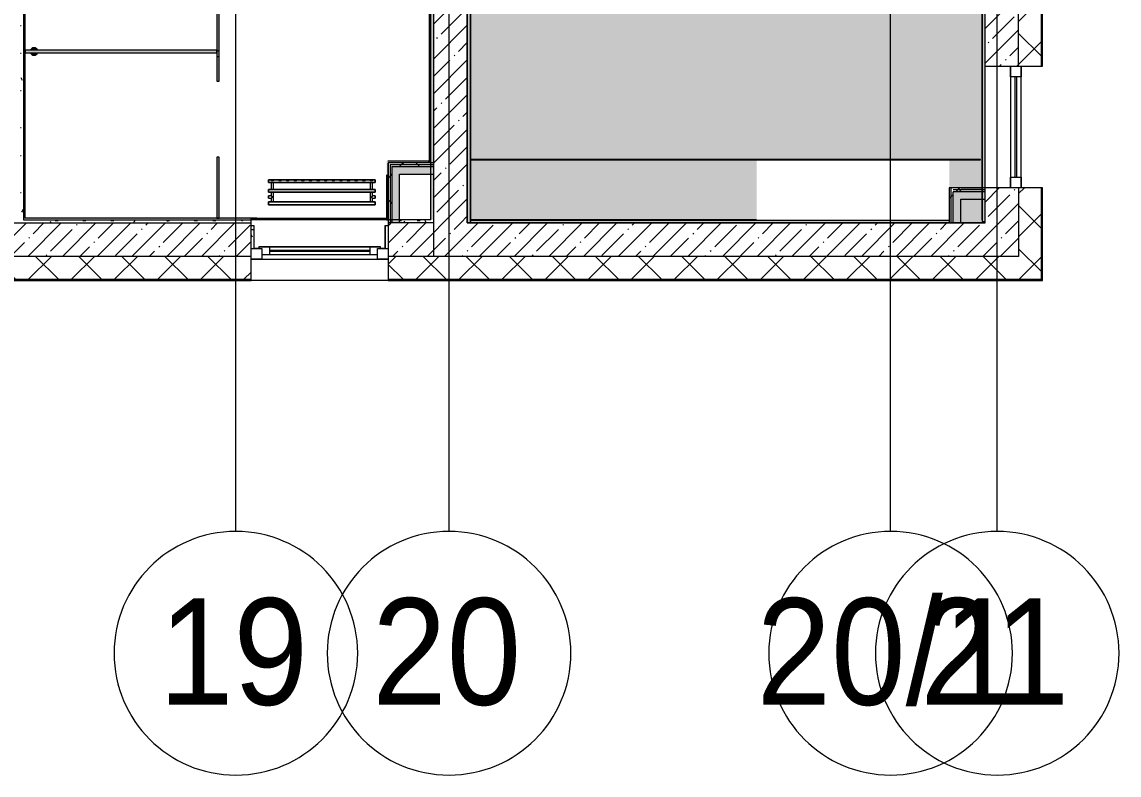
# Model space of a CAD drawing. Header units: millimetres. Extents: x -625 to 415037, y -3642 to 102118.
# Drawn here: x 217927 to 225132, y 71033 to 75979 of the extents above; entities that cross this region are included whole.
import ezdxf

# ---------------------------------------------------------------- set-up
doc = ezdxf.new("R2010")
doc.units = ezdxf.units.MM
doc.layers.add('A-AREA-PATT-2', color=7, linetype='Continuous', lineweight=5, true_color=0xcde0ef, transparency=1)
for name, color, linetype, lineweight in [('A-GENM', 7, 'Continuous', 9), ('A-GENM-1', 7, 'Continuous', 20), ('A-GLAZ', 7, 'Continuous', 9), ('A-GLAZ-1', 7, 'Continuous', 5), ('A-WALL', 7, 'Continuous', 5), ('I-WALL', 7, 'Continuous', 5), ('S-STRS-MBND', 7, 'Continuous', 9), ('Оси', 7, 'Continuous', 9), ('Оси-1', 7, 'Continuous', 20)]:
    doc.layers.add(name, color=color, linetype=linetype, lineweight=lineweight)
for name, color, linetype, lineweight, true_color in [('A-WALL-1', 9, 'Continuous', 5, 0x808080), ('A-WALL-FNSH-1', 9, 'Continuous', 5, 0x808080), ('M-EQPM-6', 7, 'Continuous', 9, 0xd0d4d8), ('S-STRS-1', 7, 'Continuous', 9, 0xeef6ff)]:
    doc.layers.add(name, color=color, linetype=linetype, lineweight=lineweight, true_color=true_color)
doc.styles.add('Arial', font='arial.ttf', dxfattribs={"width": 0.9, "height": 700})
pattern_1 = [(45, (148772.12, 0), (-141.42136, 141.42136), []), (135, (148772.12, 0), (-141.42136, -141.42136), [])]
pattern_2 = [(45, (148772.12, 0), (-114.04925, 114.04925), []), (45, (148886.17, 0), (-114.04925, 114.04925), [201.612, -40.322, 6.706, -33.617])]
pattern_3 = [(0, (148772.123, 0), (243.84, 60.96), [20.117, -162.763, 20.117, -162.763, -975.36]), (0, (148772.123, 0), (243.84, 60.96), [-365.76, 20.117, -345.643, 20.117, -162.763, -426.72]), (0, (148772.123, 0), (243.84, 60.96), [-914.4, 20.117, -101.803, 20.117, -284.683]), (120, (148863.563, 30.48), (-174.71291, 180.691634), [20.117, -162.763, 20.117, -162.763, -975.36]), (120, (148863.563, 30.48), (-174.71291, 180.691634), [-365.76, 20.117, -345.643, 20.117, -162.763, -426.72]), (120, (148863.563, 30.48), (-174.71291, 180.691634), [-914.4, 20.117, -101.803, 20.117, -284.683]), (240, (148894.043, 152.4), (-69.12709, -241.651634), [20.117, -162.763, 20.117, -162.763, -975.36]), (240, (148894.043, 152.4), (-69.12709, -241.651634), [-365.76, 20.117, -345.643, 20.117, -162.763, -426.72]), (240, (148894.043, 152.4), (-69.12709, -241.651634), [-914.4, 20.117, -101.803, 20.117, -284.683])]
pattern_4 = [(45, (148772.12, 0), (-212.132, 212.132), []), (135, (148772.12, 0), (-212.132, -212.132), [])]

# ---------------------------------------------------------------- blocks, each defined once
blk = doc.blocks.new('120_Окно_СКБ_1Ст - 120_Окно_СКБ_1Ст 900х2500_h_-22445987-Объем проектирования 2 этажа')
at = {"layer": 'A-GLAZ'}
for p, q in [((-450, -127), (-450, -57)), ((-450, -57), (-380, -57)), ((-380, -57), (-380, -127)), ((380, -127), (380, -57)), ((380, -57), (450, -57)), ((450, -57), (450, -127)), ((-380, -127), (-450, -127)), ((-380, -127), (-400, -127)), ((-400, -127), (-400, -137)), ((-400, -137), (400, -137)), ((400, -137), (-400, -137)), ((380, -87), (-380, -87)), ((-380, -87), (-380, -127)), ((-330, -137), (-330, -87)), ((330, -137), (330, -87)), ((380, -127), (380, -87)), ((450, -127), (380, -127)), ((400, -127), (380, -127)), ((400, -137), (400, -127))]:
    blk.add_line(p, q, dxfattribs=at)
at = {"layer": 'A-GLAZ-1'}
for p, q in [((450, -57), (-450, -57)), ((-430, -127), (-400, -127)), ((-330, -107), (330, -107)), ((330, -117), (-330, -117)), ((400, -127), (430, -127))]:
    blk.add_line(p, q, dxfattribs=at)
blk = doc.blocks.new('120_Окно_СКБ_1Ст - 120_Окно_СКБ_1Ст 800х2500 EI30-23532001-Объем проектирования 2 этажа')
at = {"layer": 'A-GLAZ'}
for p, q in [((-400, -127), (-400, -57)), ((-400, -57), (-330, -57)), ((-330, -57), (-330, -127)), ((330, -127), (330, -57)), ((330, -57), (400, -57)), ((400, -57), (400, -127)), ((-330, -127), (-400, -127)), ((400, -127), (330, -127))]:
    blk.add_line(p, q, dxfattribs=at)
at = {"layer": 'A-GLAZ-1'}
for p, q in [((400, -57), (-400, -57)), ((-400, -127), (400, -127)), ((330, -87), (-330, -87)), ((330, -97), (-330, -97))]:
    blk.add_line(p, q, dxfattribs=at)
blk = doc.blocks.new('radiator_prado_classic_z_tip_30_po exemplyaru - Classic Z Тип 30-500-V466-Объем проектирования 2 этажа')
at = {"layer": 'M-EQPM-6'}
for p, q in [((0, 228), (0, 210)), ((700, 228), (0, 228)), ((0, 210), (0, 228)), ((0, 228), (12.5, 228)), ((12.5, 228), (37.5, 228)), ((37.5, 228), (12.5, 228)), ((12.5, 228), (37.5, 228)), ((12.5, 228), (17.5, 223)), ((12.5, 228), (17.5, 223)), ((32.5, 223), (17.5, 223)), ((17.5, 223), (32.5, 223)), ((32.5, 223), (37.5, 228)), ((37.5, 228), (32.5, 223)), ((37.5, 228), (62.5, 228)), ((62.5, 228), (87.5, 228)), ((87.5, 228), (62.5, 228)), ((62.5, 228), (87.5, 228)), ((62.5, 228), (67.5, 223)), ((62.5, 228), (67.5, 223)), ((82.5, 223), (67.5, 223)), ((67.5, 223), (82.5, 223)), ((82.5, 223), (87.5, 228)), ((87.5, 228), (82.5, 223)), ((87.5, 228), (112.5, 228)), ((112.5, 228), (137.5, 228)), ((137.5, 228), (112.5, 228)), ((112.5, 228), (137.5, 228)), ((112.5, 228), (117.5, 223)), ((112.5, 228), (117.5, 223)), ((132.5, 223), (117.5, 223)), ((117.5, 223), (132.5, 223)), ((132.5, 223), (137.5, 228)), ((137.5, 228), (132.5, 223)), ((137.5, 228), (162.5, 228)), ((162.5, 228), (187.5, 228)), ((187.5, 228), (162.5, 228)), ((162.5, 228), (187.5, 228)), ((162.5, 228), (167.5, 223)), ((162.5, 228), (167.5, 223)), ((182.5, 223), (167.5, 223)), ((167.5, 223), (182.5, 223)), ((182.5, 223), (187.5, 228)), ((187.5, 228), (182.5, 223)), ((187.5, 228), (212.5, 228)), ((212.5, 228), (237.5, 228)), ((237.5, 228), (212.5, 228)), ((212.5, 228), (237.5, 228)), ((212.5, 228), (217.5, 223)), ((212.5, 228), (217.5, 223)), ((232.5, 223), (217.5, 223)), ((217.5, 223), (232.5, 223)), ((232.5, 223), (237.5, 228)), ((237.5, 228), (232.5, 223)), ((237.5, 228), (262.5, 228)), ((262.5, 228), (287.5, 228)), ((287.5, 228), (262.5, 228)), ((262.5, 228), (287.5, 228)), ((262.5, 228), (267.5, 223)), ((262.5, 228), (267.5, 223)), ((282.5, 223), (267.5, 223)), ((267.5, 223), (282.5, 223)), ((282.5, 223), (287.5, 228)), ((287.5, 228), (282.5, 223)), ((287.5, 228), (312.5, 228)), ((312.5, 228), (337.5, 228)), ((337.5, 228), (312.5, 228)), ((312.5, 228), (337.5, 228)), ((312.5, 228), (317.5, 223)), ((312.5, 228), (317.5, 223)), ((332.5, 223), (317.5, 223)), ((317.5, 223), (332.5, 223)), ((332.5, 223), (337.5, 228)), ((337.5, 228), (332.5, 223)), ((337.5, 228), (362.5, 228)), ((362.5, 228), (387.5, 228)), ((387.5, 228), (362.5, 228)), ((362.5, 228), (387.5, 228)), ((362.5, 228), (367.5, 223)), ((362.5, 228), (367.5, 223)), ((382.5, 223), (367.5, 223)), ((367.5, 223), (382.5, 223)), ((382.5, 223), (387.5, 228)), ((387.5, 228), (382.5, 223)), ((387.5, 228), (412.5, 228)), ((412.5, 228), (437.5, 228)), ((437.5, 228), (412.5, 228)), ((412.5, 228), (437.5, 228)), ((412.5, 228), (417.5, 223)), ((412.5, 228), (417.5, 223)), ((432.5, 223), (417.5, 223)), ((417.5, 223), (432.5, 223)), ((432.5, 223), (437.5, 228)), ((437.5, 228), (432.5, 223)), ((437.5, 228), (462.5, 228)), ((462.5, 228), (487.5, 228)), ((487.5, 228), (462.5, 228)), ((462.5, 228), (487.5, 228)), ((462.5, 228), (467.5, 223)), ((462.5, 228), (467.5, 223)), ((482.5, 223), (467.5, 223)), ((467.5, 223), (482.5, 223)), ((482.5, 223), (487.5, 228)), ((487.5, 228), (482.5, 223)), ((487.5, 228), (512.5, 228)), ((512.5, 228), (537.5, 228)), ((537.5, 228), (512.5, 228)), ((512.5, 228), (537.5, 228)), ((512.5, 228), (517.5, 223)), ((512.5, 228), (517.5, 223)), ((532.5, 223), (517.5, 223)), ((517.5, 223), (532.5, 223)), ((532.5, 223), (537.5, 228)), ((537.5, 228), (532.5, 223)), ((537.5, 228), (562.5, 228)), ((562.5, 228), (587.5, 228)), ((587.5, 228), (562.5, 228)), ((562.5, 228), (587.5, 228)), ((562.5, 228), (567.5, 223)), ((562.5, 228), (567.5, 223)), ((582.5, 223), (567.5, 223)), ((567.5, 223), (582.5, 223)), ((582.5, 223), (587.5, 228)), ((587.5, 228), (582.5, 223)), ((587.5, 228), (612.5, 228)), ((612.5, 228), (637.5, 228)), ((637.5, 228), (612.5, 228)), ((612.5, 228), (637.5, 228)), ((612.5, 228), (617.5, 223)), ((617.5, 223), (612.5, 228)), ((632.5, 223), (617.5, 223)), ((617.5, 223), (632.5, 223)), ((632.5, 223), (637.5, 228)), ((637.5, 228), (632.5, 223)), ((637.5, 228), (662.5, 228)), ((662.5, 228), (687.5, 228)), ((687.5, 228), (662.5, 228)), ((662.5, 228), (687.5, 228)), ((662.5, 228), (667.5, 223)), ((662.5, 228), (667.5, 223)), ((682.5, 223), (667.5, 223)), ((667.5, 223), (682.5, 223)), ((682.5, 223), (686.1, 226.6)), ((686.1, 226.6), (682.5, 223)), ((689.8, 228), (700, 228)), ((700, 210), (700, 228)), ((700, 228), (700, 210)), ((0, 210), (700, 210)), ((17.8, 210), (0, 210)), ((525, 164), (0, 164)), ((0, 164), (0, 146)), ((0, 146), (0, 164)), ((0, 164), (17.8, 164)), ((0, 146), (700, 146)), ((18.5, 146), (0, 146)), ((17.5, 210), (17.5, 164)), ((17.5, 210), (17.5, 164)), ((17.8, 210), (17.5, 210)), ((17.5, 210), (17.8, 210)), ((17.8, 210), (17.5, 210)), ((17.5, 210), (32.5, 210)), ((17.8, 164), (17.5, 164)), ((17.5, 164), (17.8, 164)), ((17.8, 164), (17.5, 164)), ((17.5, 164), (31.5, 164)), ((17.5, 146), (17.5, 121.5)), ((17.5, 146), (17.5, 121.5)), ((17.5, 146), (17.8, 146)), ((18.5, 146), (17.5, 146)), ((17.5, 146), (18.5, 146)), ((19.7, 146), (17.5, 146)), ((32.2, 210), (17.8, 210)), ((17.8, 210), (18.5, 210)), ((32.2, 210), (17.8, 210)), ((21.2, 164), (17.8, 164)), ((17.8, 164), (32.2, 164)), ((32.2, 164), (17.8, 164)), ((17.8, 146), (18.5, 146)), ((18.5, 210), (19.7, 210)), ((18.5, 146), (23.1, 146)), ((19.7, 146), (18.5, 146)), ((18.5, 146), (32.2, 146)), ((19.7, 210), (21.2, 210)), ((23.1, 146), (19.7, 146)), ((23.1, 146), (19.7, 146)), ((21.2, 210), (23.1, 210)), ((25, 164), (21.2, 164)), ((23.1, 210), (25, 210)), ((23.1, 146), (32.2, 146)), ((25, 146), (23.1, 146)), ((32.5, 146), (23.1, 146)), ((25, 210), (32.2, 210)), ((32.2, 164), (25, 164)), ((32.2, 146), (25, 146)), ((31.5, 164), (32.2, 164)), ((32.5, 210), (32.2, 210)), ((32.2, 210), (32.5, 210)), ((32.5, 210), (32.2, 210)), ((667.8, 210), (32.2, 210)), ((32.5, 164), (32.2, 164)), ((32.2, 164), (32.5, 164)), ((32.5, 164), (32.2, 164)), ((32.2, 164), (32.5, 164)), ((32.2, 164), (525, 164)), ((32.2, 146), (32.5, 146)), ((32.5, 146), (32.2, 146)), ((32.2, 146), (32.5, 146)), ((667.8, 146), (32.2, 146)), ((32.5, 164), (32.5, 210)), ((32.5, 164), (32.5, 210)), ((32.5, 82), (32.5, 146)), ((32.5, 82), (32.5, 146)), ((700, 164), (526.4, 164)), ((526.4, 164), (667.8, 164)), ((667.5, 210), (667.5, 164)), ((667.5, 210), (667.5, 164)), ((667.8, 210), (667.5, 210)), ((667.5, 210), (668.5, 210)), ((667.8, 210), (667.5, 210)), ((667.5, 210), (667.8, 210)), ((667.8, 164), (667.5, 164)), ((667.5, 164), (682.5, 164)), ((667.8, 164), (667.5, 164)), ((667.5, 164), (667.8, 164)), ((667.5, 146), (667.5, 82)), ((667.5, 146), (667.5, 82)), ((667.5, 146), (667.8, 146)), ((673.1, 146), (667.5, 146)), ((667.5, 146), (667.8, 146)), ((667.8, 146), (667.5, 146)), ((668.5, 210), (667.8, 210)), ((682.2, 210), (667.8, 210)), ((667.8, 210), (682.2, 210)), ((682.2, 164), (667.8, 164)), ((673.1, 164), (667.8, 164)), ((667.8, 164), (682.2, 164)), ((667.8, 146), (681.5, 146)), ((667.8, 146), (668.5, 146)), ((676.9, 146), (667.8, 146)), ((671.2, 210), (668.5, 210)), ((668.5, 210), (669.7, 210)), ((668.5, 146), (671.2, 146)), ((669.7, 210), (673.1, 210)), ((682.2, 210), (671.2, 210)), ((671.2, 146), (681.5, 146)), ((673.1, 210), (676.9, 210)), ((682.2, 164), (673.1, 164)), ((678.7, 146), (673.1, 146)), ((676.9, 210), (682.5, 210)), ((680.3, 146), (676.9, 146)), ((682.2, 146), (678.7, 146)), ((681.5, 146), (680.3, 146)), ((681.5, 146), (682.5, 146)), ((681.5, 146), (682.5, 146)), ((682.2, 146), (681.5, 146)), ((700, 146), (681.5, 146)), ((682.5, 210), (682.2, 210)), ((682.5, 210), (682.2, 210)), ((682.2, 210), (682.5, 210)), ((700, 210), (682.2, 210)), ((682.5, 164), (682.2, 164)), ((682.5, 164), (682.2, 164)), ((682.2, 164), (682.5, 164)), ((682.2, 164), (700, 164)), ((682.5, 146), (682.2, 146)), ((682.5, 146), (682.2, 146)), ((682.5, 164), (682.5, 210)), ((682.5, 164), (682.5, 210)), ((682.5, 121.5), (682.5, 146)), ((682.5, 121.5), (682.5, 146)), ((700, 146), (700, 164)), ((700, 164), (700, 146)), ((17.5, 121.5), (0, 121.5)), ((17.5, 121.5), (0, 121.5)), ((0, 121.5), (0, 120.5)), ((0, 106.5), (0, 121.5)), ((0, 120.5), (0, 107.5)), ((0, 120.5), (0, 119.3)), ((0, 114), (0, 120.5)), ((0, 120.5), (0, 120.5)), ((0, 119.3), (0, 117.8)), ((0, 117.8), (0, 114)), ((0, 114), (0, 110.3)), ((0, 107.5), (0, 114)), ((0, 110.3), (0, 108.7)), ((0, 108.7), (0, 107.5)), ((0, 107.5), (0, 106.5)), ((0, 107.5), (0, 107.5)), ((0, 106.5), (17.5, 106.5)), ((0, 106.5), (17.5, 106.5)), ((700, 82), (0, 82)), ((0, 82), (0, 64)), ((0, 64), (0, 82)), ((0, 82), (18.5, 82)), ((17.5, 106.5), (17.5, 82)), ((17.5, 106.5), (17.5, 82)), ((18.5, 82), (17.5, 82)), ((17.5, 82), (18.5, 82)), ((17.8, 82), (17.5, 82)), ((17.5, 82), (31.5, 82)), ((18.5, 82), (17.8, 82)), ((32.2, 82), (18.5, 82)), ((18.5, 82), (23.1, 82)), ((32.2, 82), (18.5, 82)), ((23.1, 82), (30.3, 82)), ((30.3, 82), (32.2, 82)), ((31.5, 82), (32.5, 82)), ((32.5, 82), (32.2, 82)), ((32.2, 82), (32.5, 82)), ((32.5, 82), (32.2, 82)), ((32.2, 82), (667.8, 82)), ((667.8, 82), (667.5, 82)), ((667.5, 82), (680.3, 82)), ((667.8, 82), (667.5, 82)), ((667.5, 82), (667.8, 82)), ((681.5, 82), (667.8, 82)), ((681.5, 82), (667.8, 82)), ((667.8, 82), (669.7, 82)), ((669.7, 82), (673.1, 82)), ((673.1, 82), (678.7, 82)), ((678.7, 82), (681.5, 82)), ((680.3, 82), (682.5, 82)), ((682.5, 82), (681.5, 82)), ((682.5, 82), (681.5, 82)), ((681.5, 82), (682.5, 82)), ((681.5, 82), (700, 82)), ((700, 121.5), (682.5, 121.5)), ((700, 121.5), (682.5, 121.5)), ((682.5, 82), (682.5, 106.5)), ((682.5, 106.5), (700, 106.5)), ((682.5, 82), (682.5, 106.5)), ((682.5, 106.5), (700, 106.5)), ((700, 121.5), (700, 106.5)), ((700, 120.5), (700, 121.5)), ((700, 121.5), (700, 120.5)), ((700, 120.5), (700, 121.5)), ((700, 107.5), (700, 120.5)), ((700, 120.5), (700, 107.5)), ((700, 107.5), (700, 120.5)), ((700, 106.5), (700, 107.5)), ((700, 107.5), (700, 106.5)), ((700, 106.5), (700, 107.5)), ((700, 64), (700, 82)), ((700, 82), (700, 64)), ((700, 64), (0, 64)), ((0, 64), (700, 64))]:
    blk.add_line(p, q, dxfattribs=at)
for points, knots in [([(18.5, 120.5), (18.4, 120.6), (18.3, 120.7), (18.1, 120.9), (17.9, 121.1), (17.8, 121.2), (17.7, 121.3), (17.5, 121.5), (17.5, 121.5), (17.5, 121.5)], [0.7142857, 0.7142857, 0.7142857, 0.7142857, 0.75, 0.7857143, 0.8214286, 0.8571429, 0.8928571, 0.9285714, 1, 1, 1, 1]), ([(17.5, 121.5), (17.5, 121.5), (17.5, 121.5), (17.7, 121.3), (17.8, 121.2), (17.9, 121.1), (18.1, 120.9), (18.3, 120.7), (18.4, 120.6), (18.5, 120.5)], [0, 0, 0, 0, 0.0714286, 0.1071429, 0.1428571, 0.1785714, 0.2142857, 0.25, 0.2857143, 0.2857143, 0.2857143, 0.2857143]), ([(17.5, 121.5), (17.5, 121.5), (17.5, 121.5), (17.7, 121.3), (17.8, 121.2), (17.9, 121.1), (18.1, 120.9), (18.3, 120.7), (18.4, 120.6), (18.5, 120.5)], [0, 0, 0, 0, 0.0714286, 0.1071429, 0.1428571, 0.1785714, 0.2142857, 0.25, 0.2857143, 0.2857143, 0.2857143, 0.2857143]), ([(25, 114), (24.5, 114.5), (23.6, 115.4), (22.4, 116.6), (21.6, 117.4), (21.1, 117.9), (20.8, 118.2), (20.5, 118.5), (20.2, 118.8), (19.8, 119.1), (19.6, 119.4), (19.3, 119.7), (19, 120), (18.7, 120.3), (18.5, 120.5), (18.3, 120.7), (18.1, 120.9), (17.9, 121.1), (17.8, 121.2), (17.7, 121.3), (17.5, 121.5), (17.5, 121.5), (17.5, 121.5)], [0, 0, 0, 0, 0.142857, 0.285714, 0.357143, 0.392857, 0.428571, 0.464286, 0.5, 0.535714, 0.571429, 0.607143, 0.642857, 0.678571, 0.714286, 0.75, 0.785714, 0.821429, 0.857143, 0.892857, 0.928571, 1, 1, 1, 1]), ([(17.5, 106.5), (17.5, 106.5), (17.5, 106.5), (17.7, 106.7), (17.8, 106.8), (17.9, 106.9), (18.1, 107.1), (18.3, 107.3), (18.5, 107.5), (18.7, 107.7), (19, 108), (19.3, 108.3), (19.6, 108.6), (19.8, 108.9), (20.3, 109.3), (20.7, 109.7), (21.1, 110.1), (21.6, 110.6), (22.4, 111.4), (23.6, 112.6), (24.5, 113.5), (25, 114)], [0, 0, 0, 0, 0.071429, 0.107143, 0.142857, 0.178571, 0.214286, 0.25, 0.285714, 0.321429, 0.357143, 0.392857, 0.428571, 0.464286, 0.5, 0.571429, 0.607143, 0.642857, 0.714286, 0.857143, 1, 1, 1, 1]), ([(17.5, 106.5), (17.5, 106.5), (17.5, 106.5), (17.7, 106.7), (17.8, 106.8), (17.9, 106.9), (18.1, 107.1), (18.3, 107.3), (18.4, 107.4), (18.5, 107.5)], [0, 0, 0, 0, 0.0714286, 0.1071429, 0.1428571, 0.1785714, 0.2142857, 0.25, 0.2857143, 0.2857143, 0.2857143, 0.2857143]), ([(18.5, 107.5), (18.4, 107.4), (18.3, 107.3), (18.1, 107.1), (17.9, 106.9), (17.8, 106.8), (17.7, 106.7), (17.5, 106.5), (17.5, 106.5), (17.5, 106.5)], [0.7142857, 0.7142857, 0.7142857, 0.7142857, 0.75, 0.7857143, 0.8214286, 0.8571429, 0.8928571, 0.9285714, 1, 1, 1, 1]), ([(18.5, 107.5), (18.4, 107.4), (18.3, 107.3), (18.1, 107.1), (17.9, 106.9), (17.8, 106.8), (17.7, 106.7), (17.5, 106.5), (17.5, 106.5), (17.5, 106.5)], [0.7142857, 0.7142857, 0.7142857, 0.7142857, 0.75, 0.7857143, 0.8214286, 0.8571429, 0.8928571, 0.9285714, 1, 1, 1, 1]), ([(19.6, 119.4), (19.7, 119.3), (19.9, 119.2), (20.3, 118.7), (20.7, 118.3), (21.1, 117.9), (21.6, 117.4), (21.9, 117.1), (22.1, 116.9)], [0.4285714, 0.4285714, 0.4285714, 0.4285714, 0.4642857, 0.5, 0.5714286, 0.6071429, 0.6428571, 0.7142857, 0.7142857, 0.7142857, 0.7142857]), ([(19.6, 119.4), (19.7, 119.3), (19.8, 119.1), (20.3, 118.7), (20.7, 118.3), (21.1, 117.9), (21.6, 117.4), (21.9, 117.1), (22.1, 116.9)], [0.4285714, 0.4285714, 0.4285714, 0.4285714, 0.4642857, 0.5, 0.5714286, 0.6071429, 0.6428571, 0.7142857, 0.7142857, 0.7142857, 0.7142857]), ([(19.6, 108.6), (19.7, 108.7), (19.9, 108.8), (20.3, 109.3), (20.7, 109.7), (21.1, 110.1), (21.6, 110.6), (21.9, 110.9), (22.1, 111.1)], [0.4285714, 0.4285714, 0.4285714, 0.4285714, 0.4642857, 0.5, 0.5714286, 0.6071429, 0.6428571, 0.7142857, 0.7142857, 0.7142857, 0.7142857]), ([(22.1, 111.1), (21.9, 110.9), (21.6, 110.6), (21.1, 110.1), (20.8, 109.8), (20.5, 109.5), (20.2, 109.2), (19.9, 108.8), (19.7, 108.7), (19.6, 108.6)], [0.2857143, 0.2857143, 0.2857143, 0.2857143, 0.3571429, 0.3928571, 0.4285714, 0.4642857, 0.5, 0.5357143, 0.5714286, 0.5714286, 0.5714286, 0.5714286]), ([(22.1, 111.1), (21.9, 110.9), (21.6, 110.6), (21.1, 110.1), (20.8, 109.8), (20.5, 109.5), (20.2, 109.2), (19.8, 108.9), (19.7, 108.7), (19.6, 108.6)], [0.2857143, 0.2857143, 0.2857143, 0.2857143, 0.3571429, 0.3928571, 0.4285714, 0.4642857, 0.5, 0.5357143, 0.5714286, 0.5714286, 0.5714286, 0.5714286]), ([(22.1, 116.9), (21.9, 117.1), (21.6, 117.4), (21.1, 117.9), (20.9, 118.1), (20.8, 118.2)], [0.2857143, 0.2857143, 0.2857143, 0.2857143, 0.3571429, 0.3928571, 0.4285714, 0.4285714, 0.4285714, 0.4285714]), ([(675, 114), (675.5, 114.5), (676.4, 115.4), (677.6, 116.6), (678.4, 117.4), (678.9, 117.9), (679.2, 118.2), (679.5, 118.5), (679.8, 118.8), (680.1, 119.2), (680.4, 119.4), (680.7, 119.7), (681, 120), (681.3, 120.3), (681.5, 120.5), (681.7, 120.7), (681.9, 120.9), (682.1, 121.1), (682.2, 121.2), (682.3, 121.3), (682.5, 121.5), (682.5, 121.5), (682.5, 121.5)], [0, 0, 0, 0, 0.142857, 0.285714, 0.357143, 0.392857, 0.428571, 0.464286, 0.5, 0.535714, 0.571429, 0.607143, 0.642857, 0.678571, 0.714286, 0.75, 0.785714, 0.821429, 0.857143, 0.892857, 0.928571, 1, 1, 1, 1]), ([(682.5, 106.5), (682.5, 106.5), (682.5, 106.5), (682.3, 106.7), (682.2, 106.8), (682.1, 106.9), (681.9, 107.1), (681.7, 107.3), (681.5, 107.5), (681.3, 107.7), (681, 108), (680.7, 108.3), (680.4, 108.6), (680.1, 108.8), (679.7, 109.3), (679.3, 109.7), (678.9, 110.1), (678.4, 110.6), (677.6, 111.4), (676.4, 112.6), (675.5, 113.5), (675, 114)], [0, 0, 0, 0, 0.071429, 0.107143, 0.142857, 0.178571, 0.214286, 0.25, 0.285714, 0.321429, 0.357143, 0.392857, 0.428571, 0.464286, 0.5, 0.571429, 0.607143, 0.642857, 0.714286, 0.857143, 1, 1, 1, 1]), ([(680.4, 119.4), (680.3, 119.3), (680.1, 119.2), (679.7, 118.7), (679.3, 118.3), (678.9, 117.9), (678.4, 117.4), (678.1, 117.1), (677.9, 116.9)], [0.4285714, 0.4285714, 0.4285714, 0.4285714, 0.4642857, 0.5, 0.5714286, 0.6071429, 0.6428571, 0.7142857, 0.7142857, 0.7142857, 0.7142857]), ([(680.4, 119.4), (680.3, 119.3), (680.1, 119.2), (679.7, 118.7), (679.3, 118.3), (678.9, 117.9), (678.4, 117.4), (678.1, 117.1), (677.9, 116.9)], [0.4285714, 0.4285714, 0.4285714, 0.4285714, 0.4642857, 0.5, 0.5714286, 0.6071429, 0.6428571, 0.7142857, 0.7142857, 0.7142857, 0.7142857]), ([(677.9, 116.9), (678.1, 117.1), (678.4, 117.4), (678.9, 117.9), (679.1, 118.1), (679.2, 118.2)], [0.2857143, 0.2857143, 0.2857143, 0.2857143, 0.3571429, 0.3928571, 0.4285714, 0.4285714, 0.4285714, 0.4285714]), ([(677.9, 111.1), (678.1, 110.9), (678.4, 110.6), (678.9, 110.1), (679.2, 109.8), (679.5, 109.5), (679.8, 109.2), (680.1, 108.8), (680.3, 108.7), (680.4, 108.6)], [0.2857143, 0.2857143, 0.2857143, 0.2857143, 0.3571429, 0.3928571, 0.4285714, 0.4642857, 0.5, 0.5357143, 0.5714286, 0.5714286, 0.5714286, 0.5714286]), ([(677.9, 111.1), (678.1, 110.9), (678.4, 110.6), (678.9, 110.1), (679.2, 109.8), (679.5, 109.5), (679.8, 109.2), (680.1, 108.8), (680.3, 108.7), (680.4, 108.6)], [0.2857143, 0.2857143, 0.2857143, 0.2857143, 0.3571429, 0.3928571, 0.4285714, 0.4642857, 0.5, 0.5357143, 0.5714286, 0.5714286, 0.5714286, 0.5714286]), ([(680.4, 108.6), (680.3, 108.7), (680.1, 108.8), (679.7, 109.3), (679.3, 109.7), (678.9, 110.1), (678.4, 110.6), (678.1, 110.9), (677.9, 111.1)], [0.4285714, 0.4285714, 0.4285714, 0.4285714, 0.4642857, 0.5, 0.5714286, 0.6071429, 0.6428571, 0.7142857, 0.7142857, 0.7142857, 0.7142857]), ([(682.5, 121.5), (682.5, 121.5), (682.5, 121.5), (682.3, 121.3), (682.2, 121.2), (682.1, 121.1), (681.9, 120.9), (681.7, 120.7), (681.6, 120.6), (681.5, 120.5)], [0, 0, 0, 0, 0.0714286, 0.1071429, 0.1428571, 0.1785714, 0.2142857, 0.25, 0.2857143, 0.2857143, 0.2857143, 0.2857143]), ([(682.5, 121.5), (682.5, 121.5), (682.5, 121.5), (682.3, 121.3), (682.2, 121.2), (682.1, 121.1), (681.9, 120.9), (681.7, 120.7), (681.6, 120.6), (681.5, 120.5)], [0, 0, 0, 0, 0.0714286, 0.1071429, 0.1428571, 0.1785714, 0.2142857, 0.25, 0.2857143, 0.2857143, 0.2857143, 0.2857143]), ([(681.5, 120.5), (681.6, 120.6), (681.7, 120.7), (681.9, 120.9), (682.1, 121.1), (682.2, 121.2), (682.3, 121.3), (682.5, 121.5), (682.5, 121.5), (682.5, 121.5)], [0.7142857, 0.7142857, 0.7142857, 0.7142857, 0.75, 0.7857143, 0.8214286, 0.8571429, 0.8928571, 0.9285714, 1, 1, 1, 1]), ([(681.5, 107.5), (681.6, 107.4), (681.7, 107.3), (681.9, 107.1), (682.1, 106.9), (682.2, 106.8), (682.3, 106.7), (682.5, 106.5), (682.5, 106.5), (682.5, 106.5)], [0.7142857, 0.7142857, 0.7142857, 0.7142857, 0.75, 0.7857143, 0.8214286, 0.8571429, 0.8928571, 0.9285714, 1, 1, 1, 1]), ([(681.5, 107.5), (681.6, 107.4), (681.7, 107.3), (681.9, 107.1), (682.1, 106.9), (682.2, 106.8), (682.3, 106.7), (682.5, 106.5), (682.5, 106.5), (682.5, 106.5)], [0.7142857, 0.7142857, 0.7142857, 0.7142857, 0.75, 0.7857143, 0.8214286, 0.8571429, 0.8928571, 0.9285714, 1, 1, 1, 1]), ([(682.5, 106.5), (682.5, 106.5), (682.5, 106.5), (682.3, 106.7), (682.2, 106.8), (682.1, 106.9), (681.9, 107.1), (681.7, 107.3), (681.6, 107.4), (681.5, 107.5)], [0, 0, 0, 0, 0.0714286, 0.1071429, 0.1428571, 0.1785714, 0.2142857, 0.25, 0.2857143, 0.2857143, 0.2857143, 0.2857143])]:
    blk.add_open_spline(points, degree=3, knots=knots, dxfattribs=at)
for points in [[(19.6, 119.4), (19.5, 119.5), (19.3, 119.7), (19, 120), (18.7, 120.3), (18.6, 120.4), (18.5, 120.5)], [(18.5, 120.5), (18.6, 120.4), (18.7, 120.3), (19, 120), (19.3, 119.7), (19.5, 119.5), (19.6, 119.4)], [(18.5, 120.5), (18.6, 120.4), (18.7, 120.3), (19, 120), (19.3, 119.7), (19.5, 119.5), (19.6, 119.4)], [(18.5, 107.5), (18.6, 107.6), (18.7, 107.7), (19, 108), (19.3, 108.3), (19.5, 108.5), (19.6, 108.6)], [(19.6, 108.6), (19.5, 108.5), (19.3, 108.3), (19, 108), (18.7, 107.7), (18.6, 107.6), (18.5, 107.5)], [(19.6, 108.6), (19.5, 108.5), (19.3, 108.3), (19, 108), (18.7, 107.7), (18.6, 107.6), (18.5, 107.5)], [(20.8, 118.2), (20.7, 118.3), (20.5, 118.5), (20.2, 118.8), (19.9, 119.2), (19.7, 119.3), (19.6, 119.4)], [(25, 114), (24.5, 114.5), (23.6, 115.4), (22.6, 116.4), (22.1, 116.9)], [(22.1, 116.9), (22.6, 116.4), (23.6, 115.4), (24.5, 114.5), (25, 114)], [(22.1, 116.9), (22.6, 116.4), (23.6, 115.4), (24.5, 114.5), (25, 114)], [(22.1, 111.1), (22.6, 111.6), (23.6, 112.6), (24.5, 113.5), (25, 114)], [(25, 114), (24.5, 113.5), (23.6, 112.6), (22.6, 111.6), (22.1, 111.1)], [(25, 114), (24.5, 113.5), (23.6, 112.6), (22.6, 111.6), (22.1, 111.1)], [(677.9, 116.9), (677.4, 116.4), (676.4, 115.4), (675.5, 114.5), (675, 114)], [(675, 114), (675.5, 114.5), (676.4, 115.4), (677.4, 116.4), (677.9, 116.9)], [(676.4, 115.4), (676, 115), (675.5, 114.5), (675, 114)], [(675, 114), (675.5, 113.5), (676.4, 112.6), (677.4, 111.6), (677.9, 111.1)], [(675, 114), (675.5, 113.5), (676.4, 112.6), (677.4, 111.6), (677.9, 111.1)], [(677.9, 111.1), (677.4, 111.6), (676.4, 112.6), (675.5, 113.5), (675, 114)], [(677.9, 116.9), (677.4, 116.4), (676.9, 115.9), (676.4, 115.4)], [(679.2, 118.2), (679.3, 118.3), (679.5, 118.5), (679.8, 118.8), (680.1, 119.2), (680.3, 119.3), (680.4, 119.4)], [(681.5, 120.5), (681.4, 120.4), (681.3, 120.3), (681, 120), (680.7, 119.7), (680.5, 119.5), (680.4, 119.4)], [(681.5, 120.5), (681.4, 120.4), (681.3, 120.3), (681, 120), (680.7, 119.7), (680.5, 119.5), (680.4, 119.4)], [(680.4, 119.4), (680.5, 119.5), (680.7, 119.7), (681, 120), (681.3, 120.3), (681.4, 120.4), (681.5, 120.5)], [(680.4, 108.6), (680.5, 108.5), (680.7, 108.3), (681, 108), (681.3, 107.7), (681.4, 107.6), (681.5, 107.5)], [(680.4, 108.6), (680.5, 108.5), (680.7, 108.3), (681, 108), (681.3, 107.7), (681.4, 107.6), (681.5, 107.5)], [(681.5, 107.5), (681.4, 107.6), (681.3, 107.7), (681, 108), (680.7, 108.3), (680.5, 108.5), (680.4, 108.6)]]:
    blk.add_open_spline(points, degree=3, dxfattribs=at)
blk = doc.blocks.new('131_Сантехническая перегородка_Дверь - СД-1-29846662-Объем проектирования 2 этажа')
at = {"layer": 'A-GENM'}
for points in [[(0, -8), (317.3, -8), (317.3, 8), (0, 8)], [(817.3, -8), (1119.2, -7.8), (1119.2, 8), (817.3, 8), (817.3, -7.8)]]:
    blk.add_hatch(color=256, dxfattribs=at).paths.add_polyline_path(points)
at = {"layer": 'A-GENM-1'}
for p, q in [((317.3, 8), (0, 8)), ((0, 8), (0, -8)), ((317.3, -8), (317.3, 8)), ((1134.7, 8), (817.3, 8)), ((817.3, 8), (817.3, -8)), ((1134.7, -8), (1134.7, 8)), ((0, -8), (317.3, -8)), ((817.3, -8), (1134.7, -8))]:
    blk.add_line(p, q, dxfattribs=at)
blk = doc.blocks.new('131_Сантехническая перегородка_Дверь_сдвиг_ - СД-1-30819161-Объем проектирования 2 этажа')
at = {"layer": 'A-GENM'}
for points in [[(0, -8), (400, -8), (400, 8), (0, 8)], [(900, -8), (1061.8, -8), (1061.8, 8), (900, 8)]]:
    blk.add_hatch(color=256, dxfattribs=at).paths.add_polyline_path(points)
at = {"layer": 'A-GENM-1'}
for p, q in [((400, 8), (0, 8)), ((0, 8), (0, -8)), ((400, -8), (400, 8)), ((1100, 8), (900, 8)), ((900, 8), (900, -8)), ((1100, -8), (1100, 8)), ((0, -8), (400, -8)), ((900, -8), (1100, -8))]:
    blk.add_line(p, q, dxfattribs=at)
blk = doc.blocks.new('131_Сантехническая перегородка - СП-4-30850728-Объем проектирования 2 этажа')
at = {"layer": 'A-GENM'}
blk.add_hatch(color=256, dxfattribs=at).paths.add_polyline_path([(389.9, -8), (1330, -8), (1330, 8), (71.3, 8), (71.3, -8)])
at = {"layer": 'A-GENM', "flags": 128}
for points in [[(142.8, 8), (142.5, 8.5), (142.1, 9), (141.8, 9.5), (141.4, 9.9), (141, 10.4), (140.5, 10.8), (140.1, 11.2), (139.6, 11.6), (139.2, 12), (138.7, 12.3), (138.2, 12.7), (137.7, 13), (137.1, 13.3), (136.6, 13.6), (136.1, 13.8), (135.5, 14), (134.9, 14.3), (134.4, 14.4), (133.8, 14.6), (133.2, 14.7), (132.6, 14.9), (132, 14.9), (131.4, 15), (130.8, 15.1), (130.2, 15.1), (129.6, 15.1), (129, 15), (128.4, 15), (127.8, 14.9), (127.2, 14.8), (126.6, 14.7), (126, 14.5), (125.4, 14.4), (124.9, 14.2), (124.3, 13.9), (123.8, 13.7), (123.2, 13.4), (122.7, 13.2), (122.2, 12.9), (121.7, 12.5), (121.2, 12.2), (120.7, 11.8), (120.2, 11.4), (119.8, 11), (119.3, 10.6), (118.9, 10.2), (118.5, 9.7), (118.1, 9.3), (117.8, 8.8), (117.4, 8.3), (117.3, 8)], [(117.3, -8), (117.6, -8.5), (117.9, -9), (118.3, -9.5), (118.7, -9.9), (119.1, -10.4), (119.5, -10.8), (120, -11.2), (120.4, -11.6), (120.9, -12), (121.4, -12.3), (121.9, -12.7), (122.4, -13), (122.9, -13.3), (123.5, -13.6), (124, -13.8), (124.6, -14), (125.1, -14.3), (125.7, -14.4), (126.3, -14.6), (126.9, -14.7), (127.5, -14.9), (128.1, -14.9), (128.7, -15), (129.3, -15.1), (129.9, -15.1), (130.5, -15.1), (131.1, -15), (131.7, -15), (132.3, -14.9), (132.9, -14.8), (133.4, -14.7), (134, -14.5), (134.6, -14.4), (135.2, -14.2), (135.7, -13.9), (136.3, -13.7), (136.8, -13.4), (137.4, -13.2), (137.9, -12.9), (138.4, -12.5), (138.9, -12.2), (139.4, -11.8), (139.8, -11.4), (140.3, -11), (140.7, -10.6), (141.1, -10.2), (141.5, -9.7), (141.9, -9.3), (142.3, -8.8), (142.6, -8.3), (142.8, -8)]]:
    blk.add_lwpolyline(points, dxfattribs=at)
at = {"layer": 'A-GENM'}
for radius, start, end in [(24.6, 19.91127, 160.08873), (17.6, 28.97309, 151.02691), (15.1, 33.78108, 146.21892), (24.6, 199.91127, 340.08873), (17.6, 208.97309, 331.02691), (15.1, 213.78108, 326.21892)]:
    blk.add_arc((130, 0), radius, start, end, dxfattribs=at)
at = {"layer": 'A-GENM-1'}
for p, q in [((1330, 8), (71.3, 8)), ((71.3, 8), (71.3, -8)), ((1330, -8), (1330, 8)), ((71.3, -8), (1330, -8))]:
    blk.add_line(p, q, dxfattribs=at)
blk = doc.blocks.new('Ось сетки - D8-29747960-Объем проектирования 2 этажа')
at = {"layer": 'Оси-1'}
for start, end in [(360, 180), (180, 360)]:
    blk.add_arc((0, 0), 4, start, end, dxfattribs=at)
blk = doc.blocks.new('2floor')
at = {"layer": 'A-AREA-PATT-2'}
h = blk.add_hatch(color=256, dxfattribs=at)
h.paths.add_polyline_path([(217942.6, 145.5), (220327.1, 145.5), (220327.2, 521), (220599.6, 521), (220599.6, 526.5), (220321.6, 526.7), (220321.6, 151), (217948.1, 151), (217948.1, 3729), (219223.1, 3729), (219223.1, 7649), (219407.1, 7649), (219407.1, 7654.5), (219217.6, 7654.5), (219217.6, 3734.5), (217942.6, 3734.5), (217942.6, 386.7)])
h.paths.add_polyline_path([(220606.6, 521), (220606.6, 7654.5), (220507.1, 7654.5), (220507.1, 7649), (220601.1, 7649), (220601.1, 521)])
h.paths.add_polyline_path([(218014.4, 1222.1), (218026.7, 1231), (218026.7, 1237.5), (218018.2, 1236.7), (218015.6, 1234.1), (218006.8, 1230.4), (217984.8, 1237.5), (217986.9, 1231), (217999.2, 1222.1), (218006.8, 1222.1)])
h.paths.add_polyline_path([(217984.8, 1253.5), (217995.4, 1254.3), (217998, 1256.9), (218006.8, 1260.6), (218028.8, 1253.5), (218026.7, 1260), (218014.4, 1268.9), (217996.2, 1266.7), (217986.9, 1260)])
h.paths.add_polyline_path([(217999.2, 2316.6), (218017.5, 2318.8), (218026.7, 2325.5), (218026.7, 2332), (218018.6, 2332), (218015.6, 2328.6), (218006.8, 2324.9), (217984.8, 2332), (217986.9, 2325.5), (217996.2, 2318.8)])
h.paths.add_polyline_path([(217984.8, 2348), (217995.4, 2348.8), (217998, 2351.4), (218006.8, 2355.1), (218028.8, 2348), (218026.7, 2354.5), (218014.4, 2363.4), (217996.2, 2361.2), (217986.9, 2354.5)])
h.paths.add_polyline_path([(219242.1, 4265), (219442.1, 4265), (219442.1, 4465), (219242.1, 4465)])
at = {"layer": 'A-WALL'}
h = blk.add_hatch(dxfattribs=at)
h.set_pattern_fill('FP_24', color=256, style=0, pattern_type=2)
h.set_pattern_definition(pattern_1)
h.paths.add_polyline_path([(224622.1, -250), (224622.1, 350), (224472.1, 350), (224472.1, -250), (224582.5, -250)])
h.paths.add_polyline_path([(224472.1, 1150), (224622.1, 1150), (224622.1, 3320), (224472.1, 3320), (224472.1, 2645.4)])
h = blk.add_hatch(dxfattribs=at)
h.set_pattern_fill('FP_24', color=256, style=0, pattern_type=2)
h.set_pattern_definition(pattern_1)
h.paths.add_polyline_path([(224252.1, -250), (224472.1, -250), (224472.1, -100), (220332.1, -100), (220332.1, -250), (224048.6, -250)])
h.paths.add_polyline_path([(216098.5, -250), (219432.1, -250), (219432.1, -100), (215832.1, -100), (215832.1, -250)])
h.paths.add_polyline_path([(214182.1, -250), (214932.1, -250), (214932.1, -100), (213932.1, -100), (213932.1, -250)])
h.paths.add_polyline_path([(210182.1, -250), (210832.1, -250), (210832.1, -100), (209682.1, -100), (209682.1, -250)])
h.paths.add_polyline_path([(207582.1, -250), (207582.1, -100), (206832.1, -100), (206832.1, -250), (207425.7, -250)])
h.paths.add_polyline_path([(205182.1, -250), (205932.1, -250), (205932.1, -100), (205182.1, -100), (205182.1, -118)])
h.paths.add_polyline_path([(200682.1, -250), (202082.1, -250), (202082.1, -100), (200682.1, -100)])
h.paths.add_polyline_path([(196584.7, -250), (197582.1, -250), (197582.1, -100), (196182.1, -100), (196182.1, -250)])
h.paths.add_polyline_path([(191682.1, -250), (192808.5, -250), (192808.5, -100), (191432.1, -100), (191432.1, -250), (191525.5, -250)])
h.paths.add_polyline_path([(194082.1, -250), (194082.1, -100), (193708.5, -100), (193708.5, -250)])
h.paths.add_polyline_path([(187262.1, -250), (188332.1, -250), (188332.1, -100), (186762.1, -100), (186762.1, -250), (187189.1, -250)])
h.paths.add_polyline_path([(181782.1, -250), (182642.1, -250), (182642.1, -100), (181782.1, -100), (181782.1, -118)])
h.paths.add_polyline_path([(183575.5, -250), (184662.1, -250), (184662.1, -100), (183542.1, -100), (183542.1, -250)])
h.paths.add_polyline_path([(178516.3, -250), (179682.1, -250), (179682.1, -100), (177981.9, -100), (177981.9, -250)])
h.paths.add_polyline_path([(171289, -250), (171482.1, -250), (171482.1, -100), (170382.1, -100), (170382.1, -250), (171282.1, -250)])
h.paths.add_polyline_path([(174902.6, -250), (175181.9, -250), (175181.9, -100), (173582.1, -100), (173582.1, -250), (174332.1, -250)])
h.paths.add_polyline_path([(165432.1, -250), (166032.1, -250), (166032.1, -100), (164882.1, -100), (164882.1, -250)])
h.paths.add_polyline_path([(167582.1, -250), (167582.1, -100), (166932.1, -100), (166932.1, -250), (166952.6, -250)])
h.paths.add_polyline_path([(160932.1, -250), (161782.1, -250), (161782.1, -100), (160432.1, -100), (160432.1, -250), (160448, -250)])
h.paths.add_polyline_path([(155388.8, -250), (157332.1, -250), (157332.1, -100), (153402.1, -100), (153402.1, -250), (154666.1, -250)])
h.paths.add_polyline_path([(148662.1, -250), (152502.1, -250), (152502.1, -100), (148512.1, -100), (148512.1, -250)])
at = {"layer": 'I-WALL'}
h = blk.add_hatch(dxfattribs=at)
h.set_pattern_fill('FP_1', color=256, style=0, pattern_type=2)
h.set_pattern_definition(pattern_2)
h.paths.add_polyline_path([(220852.1, 120), (220852.1, 7900), (220632.1, 7900), (220632.1, 120), (220830.2, 120)])
h = blk.add_hatch(dxfattribs=at)
h.set_pattern_fill('FP_1', color=256, style=0, pattern_type=2)
h.set_pattern_definition(pattern_2)
h.paths.add_polyline_path([(224427.5, -100), (224472.1, -100), (224472.1, 350), (224252.1, 350), (224252.1, -100)])
h.paths.add_polyline_path([(224472.1, 1150), (224472.1, 3550), (224252.1, 3550), (224252.1, 1150)])
h.paths.add_polyline_path([(224252.1, 4050), (224472.1, 4050), (224472.1, 7900), (224252.1, 7900), (224252.1, 4696.5)])
h = blk.add_hatch(dxfattribs=at)
h.set_pattern_fill('FP_191', color=256, style=0, pattern_type=2)
h.set_pattern_definition(pattern_3)
h.paths.add_polyline_path([(220612.1, 140), (220632.1, 141.4), (220632.1, 7660), (220612.1, 7658.2), (220612.1, 490.5), (220614.6, 490.5), (220618.6, 440.5), (220612.1, 440.5), (220612.1, 141.8)])
h = blk.add_hatch(dxfattribs=at)
h.set_pattern_fill('FP_191', color=256, style=0, pattern_type=2)
h.set_pattern_definition(pattern_3)
h.paths.add_polyline_path([(220852.1, 120), (220872.1, 120), (220871.2, 7660), (220852.1, 7680), (220852.1, 515.5)])
h = blk.add_hatch(dxfattribs=at)
h.set_pattern_fill('FP_191', color=256, style=0, pattern_type=2)
h.set_pattern_definition(pattern_3)
h.paths.add_polyline_path([(224252.1, 130), (224252.1, 275), (224245.3, 275), (224252.1, 350), (224252.1, 7660), (224232.1, 7659), (224232.1, 130)])
h = blk.add_hatch(dxfattribs=at)
h.set_pattern_fill('FP_191', color=256, style=0, pattern_type=2)
h.set_pattern_definition(pattern_3)
h.paths.add_polyline_path([(217937.1, 120), (217937.1, 3740), (217917.1, 3740), (217917.1, 120)])
h = blk.add_hatch(dxfattribs=at)
h.set_pattern_fill('FP_192', color=256, style=0, pattern_type=2)
h.set_pattern_definition(pattern_4)
h.paths.add_polyline_path([(220434.9, 503), (220612.1, 503), (220612.1, 515.5), (220332.6, 515), (220332.6, 503), (220411.2, 503)])
h = blk.add_hatch(dxfattribs=at)
h.set_pattern_fill('FP_192', color=256, style=0, pattern_type=2)
h.set_pattern_definition(pattern_4)
h.paths.add_polyline_path([(220343.8, 140), (220344.6, 140), (220344.6, 503), (220332.6, 502.5), (220332.6, 140)])
h = blk.add_hatch(dxfattribs=at)
h.set_pattern_fill('FP_192', color=256, style=0, pattern_type=2)
h.set_pattern_definition(pattern_4)
h.paths.add_polyline_path([(220434.9, 490.5), (220612.1, 490.5), (220612.1, 503), (220344.6, 503), (220344.6, 490.5), (220424.9, 490.5)])
h = blk.add_hatch(dxfattribs=at)
h.set_pattern_fill('FP_192', color=256, style=0, pattern_type=2)
h.set_pattern_definition(pattern_4)
h.paths.add_polyline_path([(220356.3, 140), (220357.1, 140), (220357.1, 490.5), (220344.6, 489.9), (220344.6, 140)])
for points in [[(220434.9, 440.5), (220618.6, 440.5), (220614.6, 490.5), (220357.1, 490.5), (220357.1, 440.5), (220407.1, 440.5)], [(220407.1, 120), (220407.1, 440.5), (220357.1, 440.5), (220357.1, 120)], [(224048.6, 120), (224092.1, 120), (224092.1, 325), (224042.1, 325), (224042.1, 120)]]:
    blk.add_hatch(color=256, dxfattribs=at).paths.add_polyline_path(points)
h = blk.add_hatch(dxfattribs=at)
h.set_pattern_fill('FP_192', color=256, style=0, pattern_type=2)
h.set_pattern_definition(pattern_4)
h.paths.add_polyline_path([(224017.1, 120), (224029.6, 120), (224029.6, 350), (224017.1, 350), (224017.1, 130)])
h = blk.add_hatch(dxfattribs=at)
h.set_pattern_fill('FP_192', color=256, style=0, pattern_type=2)
h.set_pattern_definition(pattern_4)
h.paths.add_polyline_path([(224042.1, 120), (224042.1, 350), (224029.6, 350), (224029.6, 120)])
h = blk.add_hatch(dxfattribs=at)
h.set_pattern_fill('FP_192', color=256, style=0, pattern_type=2)
h.set_pattern_definition(pattern_4)
h.paths.add_polyline_path([(224048.6, 337.5), (224232.1, 337.5), (224232.1, 350), (224042.1, 350), (224042.9, 337.5)])
h = blk.add_hatch(dxfattribs=at)
h.set_pattern_fill('FP_192', color=256, style=0, pattern_type=2)
h.set_pattern_definition(pattern_4)
h.paths.add_polyline_path([(224048.6, 325), (224232.1, 325), (224232.1, 337.5), (224042.1, 337.5), (224042.1, 325)])
h = blk.add_hatch(color=256, dxfattribs=at)
h.paths.add_polyline_path([(224092.1, 275), (224232.1, 275), (224232.1, 325), (224092.1, 325)])
h.paths.add_polyline_path([(224252.1, 275), (224249.8, 324.7), (224245.3, 275)])
h = blk.add_hatch(dxfattribs=at)
h.set_pattern_fill('FP_1', color=256, style=0, pattern_type=2)
h.set_pattern_definition(pattern_2)
h.paths.add_polyline_path([(214932.1, -100), (214932.1, 120), (214682.1, 120), (214682.1, -100)])
h.paths.add_polyline_path([(215832.1, -100), (219432.1, -100), (219432.1, 120), (215832.1, 120), (215832.1, 81.4)])
h.paths.add_polyline_path([(220332.1, -100), (220632.1, -100), (220632.1, 120), (220332.1, 120), (220332.1, -13)])
h = blk.add_hatch(dxfattribs=at)
h.set_pattern_fill('FP_191', color=256, style=0, pattern_type=2)
h.set_pattern_definition(pattern_3)
h.paths.add_polyline_path([(220612.4, 120), (220632.1, 120), (220632.1, 140), (220407.1, 140), (220407.1, 120), (220612.1, 120)])
h.paths.add_polyline_path([(217948.1, 120), (219432.1, 120), (219432.1, 140), (217937.1, 140), (217937.2, 120)])
h.paths.add_polyline_path([(220357.1, 120), (220357.1, 140), (220332.1, 140), (220332.1, 120)])
h = blk.add_hatch(dxfattribs=at)
h.set_pattern_fill('FP_191', color=256, style=0, pattern_type=2)
h.set_pattern_definition(pattern_3)
h.paths.add_polyline_path([(219432.1, -48), (219452.1, -48), (219452.1, 100), (219432.1, 100), (219432.1, 81.4)])
h = blk.add_hatch(dxfattribs=at)
h.set_pattern_fill('FP_1', color=256, style=0, pattern_type=2)
h.set_pattern_definition(pattern_2)
h.paths.add_polyline_path([(221880.4, -100), (224252.1, -100), (224252.1, 120), (220632.1, 120), (220632.1, -100), (221157.6, -100)])
at = {"layer": 'S-STRS-1'}
h = blk.add_hatch(color=256, dxfattribs=at)
h.paths.add_polyline_path([(220872.1, 120), (224017.1, 120), (224017.1, 140), (222752.1, 140), (222752.1, 536), (224017.1, 536), (224017.1, 350), (224232.1, 351), (224232.1, 1569.7), (220872.1, 1569.7), (220872.1, 515.5)])
h.paths.add_polyline_path([(224190.1, 120), (224252.1, 120), (224252.1, 130), (224232.1, 130), (224232.1, 275), (224092.1, 275), (224092.1, 120)])
at = {"layer": 'A-WALL'}
for p, q in [((220612.1, 140), (220612.1, 7660)), ((220632.1, -100), (220632.1, 7680)), ((220852.1, 120), (220852.1, 7680)), ((217937.1, 3740), (217937.1, 140)), ((224252.1, 350), (224252.1, 3550)), ((224472.1, 1150), (224472.1, 3550)), ((224622.1, 1150), (224622.1, 3320)), ((224625.1, 1150), (224625.1, 3320)), ((220344.6, 503), (220344.6, 120)), ((220344.6, 503), (220632.1, 503)), ((220357.1, 490.5), (220357.1, 120)), ((220357.1, 490.5), (220632.1, 490.5)), ((224029.6, 120), (224029.6, 351)), ((224042.1, 351), (224042.1, 350)), ((224252.1, 337.5), (224042.1, 337.5)), ((224042.1, 120), (224042.1, 325)), ((224252.1, 325), (224042.1, 325)), ((224092.1, 351), (224092.1, 350)), ((224231.1, 350), (224231.1, 351)), ((224472.1, 350), (224472.1, -100)), ((224622.1, -250), (224622.1, 350)), ((224625.1, -253), (224625.1, 350)), ((215832.1, 120), (219432.1, 120)), ((217937.1, 140), (219432.1, 140)), ((220632.1, 120), (220332.1, 120)), ((219432.1, -100), (215832.1, -100)), ((224472.1, -100), (220332.1, -100)), ((215832.1, -250), (219432.1, -250)), ((215832.1, -253), (219432.1, -253)), ((220332.1, -258), (219432.1, -258)), ((220332.1, -250), (224622.1, -250)), ((220332.1, -253), (224625.1, -253))]:
    blk.add_line(p, q, dxfattribs=at)
at = {"layer": 'A-WALL-1'}
for p, q in [((220872.1, 120), (220872.1, 7680)), ((224232.1, 7660), (224232.1, 130)), ((224252.1, 1150), (224622.1, 1150)), ((220332.1, 515.5), (220332.1, 120)), ((220632.1, 515.5), (220332.1, 515.5)), ((220407.1, 120), (220407.1, 440.5)), ((220407.1, 440.5), (220632.1, 440.5)), ((224092.1, 351), (224017.1, 351)), ((224622.1, 350), (224092.1, 350)), ((224092.1, 120), (224092.1, 275)), ((224092.1, 275), (224252.1, 275)), ((224252.1, 120), (224252.1, 275)), ((219432.1, -250), (219432.1, 140)), ((219452.1, 100), (219432.1, 100)), ((219452.1, -48), (219452.1, 100)), ((220332.1, 100), (220312.1, 100)), ((220312.1, 100), (220312.1, -48)), ((220332.1, 140), (220332.1, -250)), ((220612.1, 140), (220332.6, 140)), ((224252.1, 120), (220852.1, 120)), ((224017.1, 140), (224017.1, 120)), ((224232.1, 130), (224252.1, 130)), ((219432.1, -48), (219452.1, -48)), ((220312.1, -48), (220332.1, -48))]:
    blk.add_line(p, q, dxfattribs=at)
at = {"layer": 'A-WALL-FNSH-1'}
for p, q in [((220601.1, 7649), (220601.1, 521)), ((220873.1, 139), (220873.1, 7659)), ((217948.1, 151), (217948.1, 3729)), ((224630.1, 1150), (224630.1, 3300)), ((224231.1, 3009.6), (224231.1, 351)), ((224622.1, 1150), (224630.1, 1150)), ((220332.6, 526.5), (220332.6, 526.7)), ((220599.6, 526.5), (220332.6, 526.5)), ((220332.6, 140), (220332.6, 515.5)), ((220599.6, 515.5), (220599.6, 526.5)), ((220601.1, 521), (220612.1, 521)), ((224221.1, 536), (220872.1, 536)), ((220872.1, 535), (224221.1, 535)), ((224221.1, 535), (224221.1, 536)), ((220321.6, 436.4), (220321.6, 140)), ((224017.1, 351), (224016.1, 351)), ((224016.1, 351), (224016.1, 140)), ((224231.1, 351), (224092.1, 351)), ((224092.1, 350), (224231.1, 350)), ((224231.1, 350), (224231.1, 140.5)), ((224630.1, 350), (224622.1, 350)), ((224630.1, -258), (224630.1, 350)), ((219469.6, 151), (217948.1, 151)), ((219432.1, 140), (219432.1, 150)), ((219432.1, 150), (219469.6, 150)), ((219469.6, 150), (219469.6, 151)), ((219453.1, 100), (219452.1, 100)), ((219453.1, -48), (219453.1, 100)), ((220312.1, 100), (220311.1, 100)), ((220311.1, 100), (220311.1, -48)), ((220321.6, 140), (220332.6, 140)), ((222752.1, 140), (220872.1, 140)), ((220873.1, 139), (224016.1, 139)), ((224016.1, 139), (224016.1, 130)), ((224016.1, 130), (224017.1, 130)), ((224231.1, 140.5), (224232.1, 140.5)), ((219452.1, -48), (219453.1, -48)), ((220311.1, -48), (220312.1, -48)), ((215832.1, -258), (219432.1, -258)), ((219432.1, -258), (219432.1, -250)), ((220332.1, -250), (220332.1, -258)), ((220332.1, -258), (224630.1, -258))]:
    blk.add_line(p, q, dxfattribs=at)
at = {"layer": 'I-WALL'}
for p, q in [((220872.5, 130), (220872.5, 7659)), ((220873.5, 7659), (220873.5, 130)), ((220872.5, 1310), (220873.5, 1310)), ((224252.1, 275), (224252.1, 350)), ((219469.6, 151), (220321.6, 151)), ((219469.6, 140), (219469.6, 150)), ((220321.6, 140), (219432.1, 140)), ((220872.5, 130), (220873.5, 130))]:
    blk.add_line(p, q, dxfattribs=at)
at = {"layer": 'S-STRS-MBND'}
for p, q in [((220852.1, 1620), (220852.1, 120)), ((224252.1, 120), (224252.1, 1620)), ((220852.1, 120), (224252.1, 120))]:
    blk.add_line(p, q, dxfattribs=at)
at = {"layer": 'Оси'}
for p, q in [((219332.1, -1906.3), (219332.1, 3093.7)), ((220732.1, -1906.3), (220732.1, 3093.7)), ((223632.1, -1906.3), (223632.1, 3093.7)), ((224332.1, -1906.3), (224332.1, 3093.7))]:
    blk.add_line(p, q, dxfattribs=at)
at = {"layer": 'A-GENM', "rotation": 90.00000000002345}
for name, p in [('131_Сантехническая перегородка_Дверь - СД-1-29846662-Объем проектирования 2 этажа', (219215.1, 1212.8)), ('131_Сантехническая перегородка_Дверь_сдвиг_ - СД-1-30819161-Объем проектирования 2 этажа', (219215.1, 151))]:
    blk.add_blockref(name, p, dxfattribs=at)
at = {"layer": 'A-GENM'}
blk.add_blockref('131_Сантехническая перегородка - СП-4-30850728-Объем проектирования 2 этажа', (217876.8, 1245.5), dxfattribs=at)
at = {"layer": 'A-GLAZ', "color": 3}
for name, p, rotation in [('120_Окно_СКБ_1Ст - 120_Окно_СКБ_1Ст 800х2500 EI30-23532001-Объем проектирования 2 этажа', (224547.1, 750), 270), ('120_Окно_СКБ_1Ст - 120_Окно_СКБ_1Ст 900х2500_h_-22445987-Объем проектирования 2 этажа', (219882.1, -175), 180)]:
    blk.add_blockref(name, p, dxfattribs=dict(at, rotation=rotation))
at = {"layer": 'M-EQPM-6'}
blk.add_blockref('radiator_prado_classic_z_tip_30_po exemplyaru - Classic Z Тип 30-500-V466-Объем проектирования 2 этажа', (219547.1, 175.5), dxfattribs=at)
at = {"layer": 'Оси-1', "xscale": 199.9999999999999, "yscale": 199.9999999999999, "zscale": 199.9999999999999}
for p in [(219332.1, -2706.3), (220732.1, -2706.3), (223632.1, -2706.3), (224332.1, -2706.3)]:
    blk.add_blockref('Ось сетки - D8-29747960-Объем проектирования 2 этажа', p, dxfattribs=at)
at = {"layer": 'Оси', "char_height": 700, "attachment_point": 1, "style": 'Arial'}
for s, insert, width in [('19', (218826.9, -2345), 1212.151), ('20', (220226.9, -2345), 1212.151), ('20/1', (222751.6, -2345), 2121.265), ('21', (223826.9, -2345), 1212.151)]:
    blk.add_mtext(s, dxfattribs=dict(at, insert=insert, width=width))

msp = doc.modelspace()

# ---------------------------------------------------------------- block references
msp.add_blockref('2floor', (0, 74539.4))

doc.saveas('drawing.dxf')
